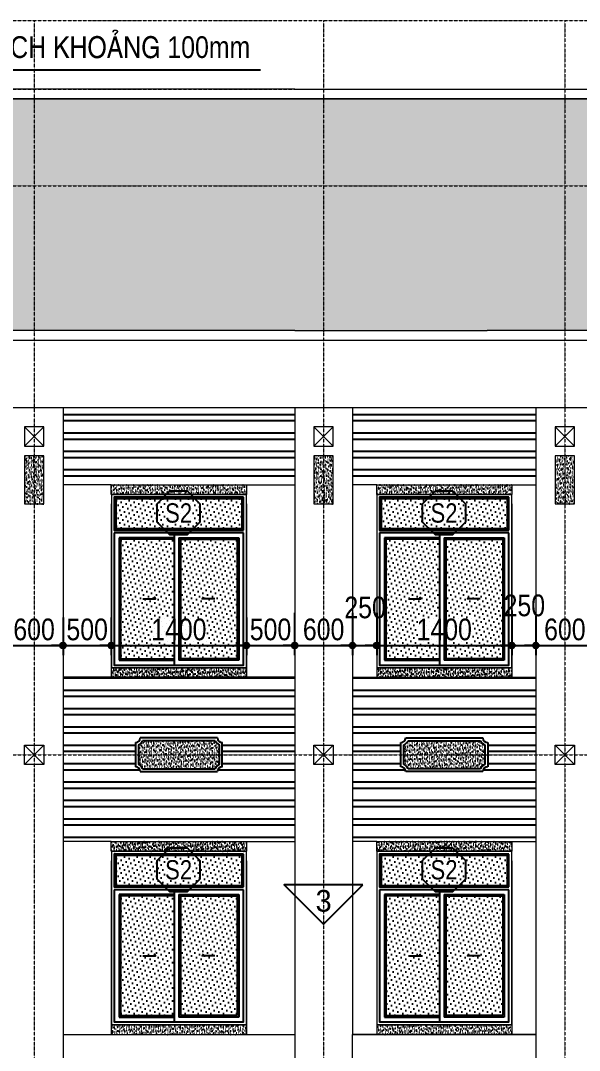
# Model space of a CAD drawing. Extents: x -79995 to 347433, y -157641 to 104789.
# Drawn here: x -4242 to 1548, y -58271 to -47592 of the extents above; entities that cross this region are included whole.
import ezdxf
from ezdxf.enums import TextEntityAlignment as Align

# ---------------------------------------------------------------- set-up
doc = ezdxf.new("R2010")
doc.units = 0
doc.linetypes.add('ACAD_ISO10W100', pattern=[18, 12, -3, 0, -3])
doc.layers.get('DEFPOINTS').update_dxf_attribs({"linetype": 'CONTINUOUS'})
for name, color, linetype in [('DIM', 1, 'CONTINUOUS'), ('DOOR', 20, 'CONTINUOUS'), ('HACTH', 8, 'CONTINUOUS'), ('HATCH', 8, 'CONTINUOUS'), ('HATCHNGOI', 22, 'CONTINUOUS'), ('KINH 1', 142, 'CONTINUOUS'), ('netthay', 2, 'CONTINUOUS'), ('TAGS', 60, 'CONTINUOUS'), ('TEXT', 7, 'CONTINUOUS')]:
    doc.layers.add(name, color=color, linetype=linetype)
doc.layers.add('NET-THAY', color=2, linetype='CONTINUOUS', lineweight=13)
doc.layers.add('TRUC', color=24, linetype='CONTINUOUS', lineweight=0)
doc.styles.add('1', font='', dxfattribs={"height": 250})
doc.styles.add('AVO', font='')
doc.styles.add('HEL-CONDENSE', font='')
doc.styles.add('VNI-HELVE-CONDENSEN', font='')
doc.styles.get('1').set_extended_font_data('VNI-Helve-Condense')
doc.styles.get('AVO').set_extended_font_data('VNI-Avo')
doc.styles.get('HEL-CONDENSE').set_extended_font_data('VNI-Helve-Condense')
doc.styles.get('VNI-HELVE-CONDENSEN').set_extended_font_data('VNI-Helve-Condense')
doc.dimstyles.new('D100', dxfattribs={"dimtxt": 225, "dimasz": 1.2, "dimexe": 100, "dimexo": 0, "dimgap": 50, "dimtad": 1, "dimdec": 0, "dimzin": 13, "dimdsep": 46, "dimtxsty": 'HEL-CONDENSE', "dimblk": 'D50', "dimcen": 0, "dimclrd": 1, "dimclre": 1, "dimclrt": 7, "dimadec": 0, "dimazin": 0, "dimtfac": 1, "dimtdec": 0, "dimtmove": 0, "dimatfit": 3, "dimldrblk": 'D50', "dimfxl": 1, "dimtolj": 1, "dimtzin": 13, "dimarcsym": 0})
pattern_1 = [(180, (-174108.84, -520561.22), (-1e-14, -190.5), []), (180, (-174172.34, -520497.72), (-1e-14, -190.5), [])]
pattern_2 = [(37.5, (-1310704.427, -309123.29), (-1.2000235, 36.7059928), [0, -28.956, 0, -32.385, 0, -30.95625]), (7.5, (-1310704.427, -309123.29), (33.7142462, 53.7618825), [0, -15.621, 0, -26.0985, 0, -10.00125]), (327.5, (-1310727.86, -309123.29), (59.3244278, 0.10778885), [0, -9.525, 0, -34.29, 0, -44.7675]), (317.5, (-1310727.86, -309123.29), (57.266734, 16.7196992), [0, -4.7625, 0, -22.479, 0, -25.7175])]

# ---------------------------------------------------------------- blocks, each defined once
blk = doc.blocks.new('KH-CUADI')
at = {"layer": 'TAGS'}
blk.add_lwpolyline([(-124, 300), (-300, 124), (-300, -124), (-124, -300), (124, -300), (300, -124), (300, 124), (124, 300)], close=True, dxfattribs=at)
at = {"layer": 'TAGS', "style": 'VNI-HELVE-CONDENSEN'}
blk.add_attdef('D', text='', height=300, dxfattribs=at).set_placement((0, 0), align=Align.MIDDLE)
blk = doc.blocks.new('A$C5F62150E')
at = {"layer": 'KINH 1'}
h = blk.add_hatch(dxfattribs=at)
h.set_pattern_fill('DOTS', color=256, scale=750, angle=45, style=0)
h.set_pattern_definition([(45, (0, 0), (-16.5728, 49.71845), [0, -46.875])])
h.paths.add_polyline_path([(2529, 1072), (1219, 1072), (1219, 762), (2529, 762)])
h.paths.add_polyline_path([(1824, 652), (1269, 652), (1269, -588), (1824, -588)])
h.paths.add_polyline_path([(2479, 652), (1889, 652), (1889, -588), (2479, -588)])
at = {"layer": 'DOOR'}
for p, q in [((2544, 747), (2544, 1087)), ((2544, 717), (1204, 717)), ((1824, 667), (1254, 667)), ((1254, 667), (1254, -603)), ((1824, 717), (1824, -653)), ((1874, 667), (1874, -603)), ((1874, 667), (2494, 667)), ((2494, 667), (2494, -603)), ((1254, -603), (1824, -603)), ((2494, -603), (1874, -603))]:
    blk.add_line(p, q, dxfattribs=at)
at = {"layer": 'DOOR', "color": 8}
for p, q in [((1824, 652), (1269, 652)), ((1269, 652), (1269, -588)), ((1889, 652), (1889, -588)), ((1889, 652), (2479, 652)), ((2479, 652), (2479, -588)), ((1269, -588), (1824, -588)), ((2479, -588), (1889, -588))]:
    blk.add_line(p, q, dxfattribs=at)
at = {"layer": 'DOOR'}
for points in [[(2544, 1087), (1204, 1087), (1204, 747), (2544, 747)], [(1204, 717), (1204, -653), (2544, -653), (2544, 717)], [(1502, 32), (1632, 32), (1619, 53)], [(2246, 32), (2116, 32), (2129, 53)]]:
    blk.add_lwpolyline(points, dxfattribs=at)
at = {"layer": 'DOOR', "color": 8}
blk.add_lwpolyline([(2529, 762), (2529, 1072), (1219, 1072), (1219, 762), (2529, 762)], close=True, dxfattribs=at)
at = {"layer": 'NET-THAY'}
for p, q in [((1174, 1117), (2574, 1117)), ((2574, -683), (2574, 1117)), ((1174, -683), (2574, -683))]:
    blk.add_line(p, q, dxfattribs=at)
blk.add_lwpolyline([(1174, 1117), (1174, -683)], dxfattribs=at)
at = {"layer": 'TAGS', "linetype": 'Continuous'}
ref = blk.add_blockref('KH-CUADI', (1871, 924), dxfattribs=dict(at, xscale=0.75, yscale=0.75, zscale=0.75, rotation=180))
ref.add_attrib('D', 'S2', dxfattribs={"color": 7, "height": 200, "style": 'VNI-HELVE-CONDENSEN'}).set_placement((1871, 924), align=Align.MIDDLE)
blk = doc.blocks.new('D50')
at = {"layer": 'DIM'}
blk.add_hatch(color=256, dxfattribs=at).paths.add_polyline_path([(25, 0, 1), (-25, 0, 1)])
blk.add_line((25, 0), (100, 0), dxfattribs=at)
blk.add_circle((0, 0), 25, dxfattribs=at)
blk = doc.blocks.new('*D815')
at = {"layer": 'DEFPOINTS', "color": 0, "linetype": 'Continuous', "transparency": 16777216}
for p in [(-4402, -53782), (-3802, -53782), (-3802, -54072)]:
    blk.add_point(p, dxfattribs=at)
at = {"layer": 'DIM', "color": 1, "linetype": 'Continuous', "lineweight": -2, "transparency": 16777216}
for p, q in [((-4402, -53782), (-4402, -54172)), ((-3802, -53782), (-3802, -54172)), ((-4400, -54072), (-3803, -54072))]:
    blk.add_line(p, q, dxfattribs=at)
at = {"layer": 'DIM', "color": 1, "linetype": 'Continuous', "lineweight": -2, "transparency": 16777216, "xscale": 1.199999999999999, "yscale": 1.199999999999999, "zscale": 1.199999999999999, "rotation": 180}
blk.add_blockref('D50', (-4402, -54072), dxfattribs=at)
at = {"layer": 'DIM', "color": 1, "linetype": 'Continuous', "lineweight": -2, "transparency": 16777216, "xscale": 1.199999999999999, "yscale": 1.199999999999999, "zscale": 1.199999999999999}
blk.add_blockref('D50', (-3802, -54072), dxfattribs=at)
at = {"layer": 'DIM', "color": 7, "linetype": 'Continuous', "transparency": 16777216, "insert": (-4102, -53907), "char_height": 225, "attachment_point": 5, "style": 'HEL-CONDENSE'}
blk.add_mtext('\\A1;600', dxfattribs=at)
blk = doc.blocks.new('*D816')
at = {"layer": 'DEFPOINTS', "color": 0, "linetype": 'Continuous', "transparency": 16777216}
for p in [(-3802, -53782), (-3302, -53782), (-3302, -54072)]:
    blk.add_point(p, dxfattribs=at)
at = {"layer": 'DIM', "color": 1, "linetype": 'Continuous', "lineweight": -2, "transparency": 16777216}
for p, q in [((-3802, -53782), (-3802, -54172)), ((-3302, -53782), (-3302, -54172)), ((-3800, -54072), (-3303, -54072))]:
    blk.add_line(p, q, dxfattribs=at)
at = {"layer": 'DIM', "color": 1, "linetype": 'Continuous', "lineweight": -2, "transparency": 16777216, "xscale": 1.199999999999999, "yscale": 1.199999999999999, "zscale": 1.199999999999999, "rotation": 180}
blk.add_blockref('D50', (-3802, -54072), dxfattribs=at)
at = {"layer": 'DIM', "color": 1, "linetype": 'Continuous', "lineweight": -2, "transparency": 16777216, "xscale": 1.199999999999999, "yscale": 1.199999999999999, "zscale": 1.199999999999999}
blk.add_blockref('D50', (-3302, -54072), dxfattribs=at)
at = {"layer": 'DIM', "color": 7, "linetype": 'Continuous', "transparency": 16777216, "insert": (-3552, -53907), "char_height": 225, "attachment_point": 5, "style": 'HEL-CONDENSE'}
blk.add_mtext('\\A1;500', dxfattribs=at)
blk = doc.blocks.new('*D817')
at = {"layer": 'DEFPOINTS', "color": 0, "linetype": 'Continuous', "transparency": 16777216}
for p in [(-3302, -53782), (-1902, -53782), (-1902, -54072)]:
    blk.add_point(p, dxfattribs=at)
at = {"layer": 'DIM', "color": 1, "linetype": 'Continuous', "lineweight": -2, "transparency": 16777216}
for p, q in [((-3302, -53782), (-3302, -54172)), ((-1902, -53782), (-1902, -54172)), ((-3300, -54072), (-1903, -54072))]:
    blk.add_line(p, q, dxfattribs=at)
at = {"layer": 'DIM', "color": 1, "linetype": 'Continuous', "lineweight": -2, "transparency": 16777216, "xscale": 1.199999999999999, "yscale": 1.199999999999999, "zscale": 1.199999999999999, "rotation": 180}
blk.add_blockref('D50', (-3302, -54072), dxfattribs=at)
at = {"layer": 'DIM', "color": 1, "linetype": 'Continuous', "lineweight": -2, "transparency": 16777216, "xscale": 1.199999999999999, "yscale": 1.199999999999999, "zscale": 1.199999999999999}
blk.add_blockref('D50', (-1902, -54072), dxfattribs=at)
at = {"layer": 'DIM', "color": 7, "linetype": 'Continuous', "transparency": 16777216, "insert": (-2602, -53907), "char_height": 225, "attachment_point": 5, "style": 'HEL-CONDENSE'}
blk.add_mtext('\\A1;1400', dxfattribs=at)
blk = doc.blocks.new('*D818')
at = {"layer": 'DEFPOINTS', "color": 0, "linetype": 'Continuous', "transparency": 16777216}
for p in [(-1902, -53782), (-1402, -53733), (-1402, -54072)]:
    blk.add_point(p, dxfattribs=at)
at = {"layer": 'DIM', "color": 1, "linetype": 'Continuous', "lineweight": -2, "transparency": 16777216}
for p, q in [((-1902, -53782), (-1902, -54172)), ((-1402, -53733), (-1402, -54172)), ((-1900, -54072), (-1403, -54072))]:
    blk.add_line(p, q, dxfattribs=at)
at = {"layer": 'DIM', "color": 1, "linetype": 'Continuous', "lineweight": -2, "transparency": 16777216, "xscale": 1.199999999999999, "yscale": 1.199999999999999, "zscale": 1.199999999999999, "rotation": 180}
blk.add_blockref('D50', (-1902, -54072), dxfattribs=at)
at = {"layer": 'DIM', "color": 1, "linetype": 'Continuous', "lineweight": -2, "transparency": 16777216, "xscale": 1.199999999999999, "yscale": 1.199999999999999, "zscale": 1.199999999999999}
blk.add_blockref('D50', (-1402, -54072), dxfattribs=at)
at = {"layer": 'DIM', "color": 7, "linetype": 'Continuous', "transparency": 16777216, "insert": (-1652, -53907), "char_height": 225, "attachment_point": 5, "style": 'HEL-CONDENSE'}
blk.add_mtext('\\A1;500', dxfattribs=at)
blk = doc.blocks.new('*D819')
at = {"layer": 'DEFPOINTS', "color": 0, "linetype": 'Continuous', "transparency": 16777216}
for p in [(-1402, -53733), (-802, -53733), (-802, -54072)]:
    blk.add_point(p, dxfattribs=at)
at = {"layer": 'DIM', "color": 1, "linetype": 'Continuous', "lineweight": -2, "transparency": 16777216}
for p, q in [((-1402, -53733), (-1402, -54172)), ((-802, -53733), (-802, -54172)), ((-1400, -54072), (-803, -54072))]:
    blk.add_line(p, q, dxfattribs=at)
at = {"layer": 'DIM', "color": 1, "linetype": 'Continuous', "lineweight": -2, "transparency": 16777216, "xscale": 1.199999999999999, "yscale": 1.199999999999999, "zscale": 1.199999999999999, "rotation": 180}
blk.add_blockref('D50', (-1402, -54072), dxfattribs=at)
at = {"layer": 'DIM', "color": 1, "linetype": 'Continuous', "lineweight": -2, "transparency": 16777216, "xscale": 1.199999999999999, "yscale": 1.199999999999999, "zscale": 1.199999999999999}
blk.add_blockref('D50', (-802, -54072), dxfattribs=at)
at = {"layer": 'DIM', "color": 7, "linetype": 'Continuous', "transparency": 16777216, "insert": (-1102, -53907), "char_height": 225, "attachment_point": 5, "style": 'HEL-CONDENSE'}
blk.add_mtext('\\A1;600', dxfattribs=at)
blk = doc.blocks.new('*D820')
at = {"layer": 'DEFPOINTS', "color": 0, "linetype": 'Continuous', "transparency": 16777216}
for p in [(-802, -53733), (-552, -53733), (-552, -54072)]:
    blk.add_point(p, dxfattribs=at)
at = {"layer": 'DIM', "color": 1, "linetype": 'Continuous', "lineweight": -2, "transparency": 16777216}
for p, q in [((-802, -53733), (-802, -54172)), ((-552, -53733), (-552, -54172)), ((-800, -54072), (-553, -54072))]:
    blk.add_line(p, q, dxfattribs=at)
at = {"layer": 'DIM', "color": 1, "linetype": 'Continuous', "lineweight": -2, "transparency": 16777216, "xscale": 1.199999999999999, "yscale": 1.199999999999999, "zscale": 1.199999999999999, "rotation": 180}
blk.add_blockref('D50', (-802, -54072), dxfattribs=at)
at = {"layer": 'DIM', "color": 1, "linetype": 'Continuous', "lineweight": -2, "transparency": 16777216, "xscale": 1.199999999999999, "yscale": 1.199999999999999, "zscale": 1.199999999999999}
blk.add_blockref('D50', (-552, -54072), dxfattribs=at)
at = {"layer": 'DIM', "color": 7, "linetype": 'Continuous', "transparency": 16777216, "insert": (-672, -53679), "char_height": 225, "attachment_point": 5, "style": 'HEL-CONDENSE'}
blk.add_mtext('\\A1;250', dxfattribs=at)
blk = doc.blocks.new('*D821')
at = {"layer": 'DEFPOINTS', "color": 0, "linetype": 'Continuous', "transparency": 16777216}
for p in [(848, -53708), (-552, -53733), (848, -54072)]:
    blk.add_point(p, dxfattribs=at)
at = {"layer": 'DIM', "color": 1, "linetype": 'Continuous', "lineweight": -2, "transparency": 16777216}
for p, q in [((848, -53708), (848, -54172)), ((-552, -53733), (-552, -54172)), ((-550, -54072), (847, -54072))]:
    blk.add_line(p, q, dxfattribs=at)
at = {"layer": 'DIM', "color": 1, "linetype": 'Continuous', "lineweight": -2, "transparency": 16777216, "xscale": 1.199999999999999, "yscale": 1.199999999999999, "zscale": 1.199999999999999, "rotation": 180}
blk.add_blockref('D50', (-552, -54072), dxfattribs=at)
at = {"layer": 'DIM', "color": 1, "linetype": 'Continuous', "lineweight": -2, "transparency": 16777216, "xscale": 1.199999999999999, "yscale": 1.199999999999999, "zscale": 1.199999999999999}
blk.add_blockref('D50', (848, -54072), dxfattribs=at)
at = {"layer": 'DIM', "color": 7, "linetype": 'Continuous', "transparency": 16777216, "insert": (148, -53907), "char_height": 225, "attachment_point": 5, "style": 'HEL-CONDENSE'}
blk.add_mtext('\\A1;1400', dxfattribs=at)
blk = doc.blocks.new('*D822')
at = {"layer": 'DEFPOINTS', "color": 0, "linetype": 'Continuous', "transparency": 16777216}
for p in [(848, -53708), (1098, -53768), (1098, -54072)]:
    blk.add_point(p, dxfattribs=at)
at = {"layer": 'DIM', "color": 1, "linetype": 'Continuous', "lineweight": -2, "transparency": 16777216}
for p, q in [((848, -53708), (848, -54172)), ((1098, -53768), (1098, -54172)), ((850, -54072), (1097, -54072))]:
    blk.add_line(p, q, dxfattribs=at)
at = {"layer": 'DIM', "color": 1, "linetype": 'Continuous', "lineweight": -2, "transparency": 16777216, "xscale": 1.199999999999999, "yscale": 1.199999999999999, "zscale": 1.199999999999999, "rotation": 180}
blk.add_blockref('D50', (848, -54072), dxfattribs=at)
at = {"layer": 'DIM', "color": 1, "linetype": 'Continuous', "lineweight": -2, "transparency": 16777216, "xscale": 1.199999999999999, "yscale": 1.199999999999999, "zscale": 1.199999999999999}
blk.add_blockref('D50', (1098, -54072), dxfattribs=at)
at = {"layer": 'DIM', "color": 7, "linetype": 'Continuous', "transparency": 16777216, "insert": (978, -53658), "char_height": 225, "attachment_point": 5, "style": 'HEL-CONDENSE'}
blk.add_mtext('\\A1;250', dxfattribs=at)
blk = doc.blocks.new('*D823')
at = {"layer": 'DEFPOINTS', "color": 0, "linetype": 'Continuous', "transparency": 16777216}
for p in [(1098, -53768), (1698, -53793), (1698, -54072)]:
    blk.add_point(p, dxfattribs=at)
at = {"layer": 'DIM', "color": 1, "linetype": 'Continuous', "lineweight": -2, "transparency": 16777216}
for p, q in [((1098, -53768), (1098, -54172)), ((1698, -53793), (1698, -54172)), ((1100, -54072), (1697, -54072))]:
    blk.add_line(p, q, dxfattribs=at)
at = {"layer": 'DIM', "color": 1, "linetype": 'Continuous', "lineweight": -2, "transparency": 16777216, "xscale": 1.199999999999999, "yscale": 1.199999999999999, "zscale": 1.199999999999999, "rotation": 180}
blk.add_blockref('D50', (1098, -54072), dxfattribs=at)
at = {"layer": 'DIM', "color": 1, "linetype": 'Continuous', "lineweight": -2, "transparency": 16777216, "xscale": 1.199999999999999, "yscale": 1.199999999999999, "zscale": 1.199999999999999}
blk.add_blockref('D50', (1698, -54072), dxfattribs=at)
at = {"layer": 'DIM', "color": 7, "linetype": 'Continuous', "transparency": 16777216, "insert": (1398, -53907), "char_height": 225, "attachment_point": 5, "style": 'HEL-CONDENSE'}
blk.add_mtext('\\A1;600', dxfattribs=at)
blk = doc.blocks.new('TUONG-NAM')
at = {"layer": 'TAGS'}
blk.add_lwpolyline([(-453, -453), (453, -453), (0, 0)], close=True, dxfattribs=at)
at = {"layer": 'TAGS', "linetype": 'Continuous', "style": 'AVO'}
blk.add_attdef('KH-TUONG', text='', height=250, dxfattribs=at).set_placement((0, -269), align=Align.MIDDLE_CENTER)
blk = doc.blocks.new('*D877')
at = {"layer": 'DEFPOINTS', "color": 0, "linetype": 'Continuous', "transparency": 16777216}
for p in [(-7953, -48405), (-11361, -50574), (-14052, -50805), (-12873, -50805), (-1402, -50805)]:
    blk.add_point(p, dxfattribs=at)
at = {"layer": 'DIM', "color": 1, "linetype": 'Continuous', "lineweight": -2, "transparency": 16777216}
blk.add_arc((-12873, -50805), 1530, 0.0449, 25.9551, dxfattribs=at)
at = {"layer": 'DIM', "color": 1, "linetype": 'Continuous', "lineweight": -2, "transparency": 16777216, "xscale": 1.199999999999999, "yscale": 1.199999999999999, "zscale": 1.199999999999999}
for p, rotation in [((-11498, -50134), 115.9775297945431), ((-11344, -50805), 270.0224702054559)]:
    blk.add_blockref('D50', p, dxfattribs=dict(at, rotation=rotation))
at = {"layer": 'DIM', "color": 7, "linetype": 'Continuous', "transparency": 16777216, "insert": (-11222, -50424), "char_height": 225, "attachment_point": 5, "rotation": 283, "style": 'HEL-CONDENSE'}
blk.add_mtext('\\A1;26°', dxfattribs=at)

msp = doc.modelspace()

# ---------------------------------------------------------------- hatches: boundary and pattern name
at = {"layer": 'HACTH'}
h = msp.add_hatch(dxfattribs=at)
h.set_pattern_fill('ANSI32', color=256, scale=20, angle=135, style=0)
h.set_pattern_definition(pattern_1)
h.paths.add_polyline_path([(-801.548, -52404.781), (1098.452, -52404.781), (1098.452, -51604.781), (-801.548, -51604.781)])
h.paths.add_polyline_path([(-3801.548, -52404.781), (-1401.548, -52404.781), (-1401.548, -51604.781), (-3801.548, -51604.781)])
h = msp.add_hatch(dxfattribs=at)
h.set_pattern_fill('ANSI32', color=256, scale=20, angle=135, style=0)
h.set_pattern_definition(pattern_1)
h.paths.add_polyline_path([(-10351.548, -54404.781), (-12701.548, -54404.781), (-12701.548, -55204.781), (-11951.548, -55204.781), (-11951.548, -55079.781, 0.414213562), (-11901.548, -55029.781), (-11101.548, -55029.781, 0.414213562), (-11051.548, -55079.781), (-11051.548, -55204.781), (-10351.548, -55204.781)])
h.paths.add_polyline_path([(-7401.548, -54416.662), (-9751.548, -54416.662), (-9751.548, -55204.781), (-9051.548, -55204.781), (-9051.548, -55079.781, 0.414213562), (-9001.548, -55029.781), (-8201.548, -55029.781, 0.414213562), (-8151.548, -55079.781), (-8151.548, -55204.781), (-7401.548, -55204.781)])
h.paths.add_polyline_path([(-4401.548, -54416.662), (-6801.548, -54416.662), (-6801.548, -55204.781), (-6051.548, -55204.781), (-6051.548, -55079.781, 0.414213562), (-6001.548, -55029.781), (-5201.548, -55029.781, 0.414213562), (-5151.548, -55079.781), (-5151.548, -55204.781), (-4401.548, -55204.781)])
h.paths.add_polyline_path([(-1401.548, -54404.781), (-3801.548, -54404.781), (-3801.548, -55204.781), (-3051.548, -55204.781), (-3051.548, -55079.781, 0.414213562), (-3001.548, -55029.781), (-2201.548, -55029.781, 0.414213562), (-2151.548, -55079.781), (-2151.548, -55204.781), (-1401.548, -55204.781), (-1401.548, -54804.781)])
h.paths.add_polyline_path([(1098.452, -54404.781), (-801.548, -54404.781), (-801.548, -54804.781), (-801.548, -55204.781), (-301.548, -55204.781), (-301.548, -55079.781, 0.414213562), (-251.548, -55029.781), (548.452, -55029.781, 0.414213562), (598.452, -55079.781), (598.452, -55204.781), (1098.452, -55204.781), (1098.452, -54804.781)])
h.paths.add_polyline_path([(7598.452, -54404.781), (5698.452, -54404.781), (5698.452, -55204.781), (6198.452, -55204.781), (6198.452, -55079.781, 0.414213562), (6248.452, -55029.781), (7048.452, -55029.781, 0.414213562), (7098.452, -55079.781), (7098.452, -55204.781), (7598.452, -55204.781)])
h.paths.add_polyline_path([(10598.452, -54404.781), (8198.452, -54404.781), (8198.452, -55204.781), (8948.452, -55204.781), (8948.452, -55079.781, 0.414213562), (8998.452, -55029.781), (9798.452, -55029.781, 0.414213562), (9848.452, -55079.781), (9848.452, -55204.781), (10598.452, -55204.781)])
h.paths.add_polyline_path([(13598.452, -54416.662), (11198.452, -54416.662), (11198.452, -55204.781), (11948.452, -55204.781), (11948.452, -55079.781, 0.414213562), (11998.452, -55029.781), (12798.452, -55029.781, 0.414213562), (12848.452, -55079.781), (12848.452, -55204.781), (13598.452, -55204.781)])
edge = h.paths.add_edge_path()
edge.add_line((11198.452, -56104.781), (13598.452, -56104.781))
edge.add_line((13598.452, -56104.781), (13598.452, -55204.781))
edge.add_line((13598.452, -55204.781), (12848.452, -55204.781))
edge.add_line((12848.452, -55204.781), (12848.452, -55329.781))
edge.add_arc((12848.452, -55379.781), 50, 90, 180)
edge.add_line((12798.452, -55379.781), (11998.452, -55379.781))
edge.add_arc((11948.452, -55379.781), 50, 0, 90)
edge.add_line((11948.452, -55329.781), (11948.452, -55204.781))
edge.add_line((11948.452, -55204.781), (11198.452, -55204.781))
edge.add_line((11198.452, -55204.781), (11198.452, -56104.781))
edge = h.paths.add_edge_path()
edge.add_line((8198.452, -56104.781), (10598.452, -56104.781))
edge.add_line((10598.452, -56104.781), (10598.452, -55204.781))
edge.add_line((10598.452, -55204.781), (9848.452, -55204.781))
edge.add_line((9848.452, -55204.781), (9848.452, -55329.781))
edge.add_arc((9848.452, -55379.781), 50, 90, 180)
edge.add_line((9798.452, -55379.781), (8998.452, -55379.781))
edge.add_arc((8948.452, -55379.781), 50, 0, 90)
edge.add_line((8948.452, -55329.781), (8948.452, -55204.781))
edge.add_line((8948.452, -55204.781), (8198.452, -55204.781))
edge.add_line((8198.452, -55204.781), (8198.452, -56104.781))
edge = h.paths.add_edge_path()
edge.add_line((5698.452, -56104.781), (7598.452, -56104.781))
edge.add_line((7598.452, -56104.781), (7598.452, -55204.781))
edge.add_line((7598.452, -55204.781), (7098.452, -55204.781))
edge.add_line((7098.452, -55204.781), (7098.452, -55329.781))
edge.add_arc((7098.452, -55379.781), 50, 90, 180)
edge.add_line((7048.452, -55379.781), (6248.452, -55379.781))
edge.add_arc((6198.452, -55379.781), 50, 0, 90)
edge.add_line((6198.452, -55329.781), (6198.452, -55204.781))
edge.add_line((6198.452, -55204.781), (5698.452, -55204.781))
edge.add_line((5698.452, -55204.781), (5698.452, -56104.781))
edge = h.paths.add_edge_path()
edge.add_line((-801.548, -56104.781), (1098.452, -56104.781))
edge.add_line((1098.452, -56104.781), (1098.452, -55204.781))
edge.add_line((1098.452, -55204.781), (598.452, -55204.781))
edge.add_line((598.452, -55204.781), (598.452, -55329.781))
edge.add_arc((598.452, -55379.781), 50, 90, 180)
edge.add_line((548.452, -55379.781), (-251.548, -55379.781))
edge.add_arc((-301.548, -55379.781), 50, 0, 90)
edge.add_line((-301.548, -55329.781), (-301.548, -55204.781))
edge.add_line((-301.548, -55204.781), (-801.548, -55204.781))
edge.add_line((-801.548, -55204.781), (-801.548, -56104.781))
edge = h.paths.add_edge_path()
edge.add_line((-3801.548, -56104.781), (-1401.548, -56104.781))
edge.add_line((-1401.548, -56104.781), (-1401.548, -55204.781))
edge.add_line((-1401.548, -55204.781), (-2151.548, -55204.781))
edge.add_line((-2151.548, -55204.781), (-2151.548, -55329.781))
edge.add_arc((-2151.548, -55379.781), 50, 90, 180)
edge.add_line((-2201.548, -55379.781), (-3001.548, -55379.781))
edge.add_arc((-3051.548, -55379.781), 50, 0, 90)
edge.add_line((-3051.548, -55329.781), (-3051.548, -55204.781))
edge.add_line((-3051.548, -55204.781), (-3801.548, -55204.781))
edge.add_line((-3801.548, -55204.781), (-3801.548, -56104.781))
edge = h.paths.add_edge_path()
edge.add_line((-6801.548, -56104.781), (-4401.548, -56104.781))
edge.add_line((-4401.548, -56104.781), (-4401.548, -55204.781))
edge.add_line((-4401.548, -55204.781), (-5151.548, -55204.781))
edge.add_line((-5151.548, -55204.781), (-5151.548, -55329.781))
edge.add_arc((-5151.548, -55379.781), 50, 90, 180)
edge.add_line((-5201.548, -55379.781), (-6001.548, -55379.781))
edge.add_arc((-6051.548, -55379.781), 50, 0, 90)
edge.add_line((-6051.548, -55329.781), (-6051.548, -55204.781))
edge.add_line((-6051.548, -55204.781), (-6801.548, -55204.781))
edge.add_line((-6801.548, -55204.781), (-6801.548, -56104.781))
edge = h.paths.add_edge_path()
edge.add_line((-9751.548, -56104.781), (-7401.548, -56104.781))
edge.add_line((-7401.548, -56104.781), (-7401.548, -55204.781))
edge.add_line((-7401.548, -55204.781), (-8151.548, -55204.781))
edge.add_line((-8151.548, -55204.781), (-8151.548, -55329.781))
edge.add_arc((-8151.548, -55379.781), 50, 90, 180)
edge.add_line((-8201.548, -55379.781), (-9001.548, -55379.781))
edge.add_arc((-9051.548, -55379.781), 50, 0, 90)
edge.add_line((-9051.548, -55329.781), (-9051.548, -55204.781))
edge.add_line((-9051.548, -55204.781), (-9751.548, -55204.781))
edge.add_line((-9751.548, -55204.781), (-9751.548, -56104.781))
edge = h.paths.add_edge_path()
edge.add_line((-12701.548, -56104.781), (-10351.548, -56104.781))
edge.add_line((-10351.548, -56104.781), (-10351.548, -55204.781))
edge.add_line((-10351.548, -55204.781), (-11051.548, -55204.781))
edge.add_line((-11051.548, -55204.781), (-11051.548, -55329.781))
edge.add_arc((-11051.548, -55379.781), 50, 90, 180)
edge.add_line((-11101.548, -55379.781), (-11901.548, -55379.781))
edge.add_arc((-11951.548, -55379.781), 50, 0, 90)
edge.add_line((-11951.548, -55329.781), (-11951.548, -55204.781))
edge.add_line((-11951.548, -55204.781), (-12701.548, -55204.781))
edge.add_line((-12701.548, -55204.781), (-12701.548, -56104.781))
at = {"layer": 'HATCH'}
h = msp.add_hatch(dxfattribs=at)
h.set_pattern_fill('AR-SAND', color=256, scale=0.75, style=0)
h.set_pattern_definition(pattern_2)
h.paths.add_polyline_path([(-4201.548, -52604.781), (-4001.548, -52604.781), (-4001.548, -52104.781), (-4201.548, -52104.781)])
h = msp.add_hatch(dxfattribs=at)
h.set_pattern_fill('AR-SAND', color=256, scale=0.75, style=0)
h.set_pattern_definition(pattern_2)
h.paths.add_polyline_path([(-1201.548, -52604.781), (-1001.548, -52604.781), (-1001.548, -52104.781), (-1201.548, -52104.781)])
h = msp.add_hatch(dxfattribs=at)
h.set_pattern_fill('AR-SAND', color=256, scale=0.75, style=0)
h.set_pattern_definition(pattern_2)
h.paths.add_polyline_path([(1298.452, -52604.781), (1498.452, -52604.781), (1498.452, -52104.781), (1298.452, -52104.781)])
h = msp.add_hatch(dxfattribs=at)
h.set_pattern_fill('AR-SAND', color=256, scale=0.75, style=0)
h.set_pattern_definition(pattern_2)
h.paths.add_polyline_path([(-3301.548, -52404.781), (-1901.548, -52404.781), (-1901.548, -52504.781), (-3301.548, -52504.781)])
h = msp.add_hatch(dxfattribs=at)
h.set_pattern_fill('AR-SAND', color=256, scale=0.75, style=0)
h.set_pattern_definition(pattern_2)
h.paths.add_polyline_path([(-551.548, -52404.781), (848.452, -52404.781), (848.452, -52504.781), (-551.548, -52504.781)])
h = msp.add_hatch(dxfattribs=at)
h.set_pattern_fill('AR-SAND', color=256, scale=0.75, style=0)
h.set_pattern_definition(pattern_2)
h.paths.add_polyline_path([(-1901.548, -54304.781), (-3301.548, -54304.781), (-3301.548, -54404.781), (-1901.548, -54404.781)])
h = msp.add_hatch(dxfattribs=at)
h.set_pattern_fill('AR-SAND', color=256, scale=0.75, style=0)
h.set_pattern_definition(pattern_2)
h.paths.add_polyline_path([(848.452, -54304.781), (-551.548, -54304.781), (-551.548, -54404.781), (848.452, -54404.781)])
h = msp.add_hatch(dxfattribs=at)
h.set_pattern_fill('AR-SAND', color=256, scale=0.75, style=0)
h.set_pattern_definition(pattern_2)
h.paths.add_polyline_path([(-2977.386, -55059.781, -0.203231357), (-3021.548, -55103.943), (-3021.548, -55305.619, -0.203231357), (-2977.386, -55349.781), (-2225.71, -55349.781, -0.203231357), (-2181.548, -55305.619), (-2181.548, -55103.943, -0.203231357), (-2225.71, -55059.781)])
h = msp.add_hatch(dxfattribs=at)
h.set_pattern_fill('AR-SAND', color=256, scale=0.75, style=0)
h.set_pattern_definition(pattern_2)
h.paths.add_polyline_path([(-227.386, -55059.781, -0.203231357), (-271.548, -55103.943), (-271.548, -55305.619, -0.203231357), (-227.386, -55349.781), (524.29, -55349.781, -0.203231357), (568.452, -55305.619), (568.452, -55103.943, -0.203231357), (524.29, -55059.781)])
h = msp.add_hatch(dxfattribs=at)
h.set_pattern_fill('AR-SAND', color=256, scale=0.75, style=0)
h.set_pattern_definition(pattern_2)
h.paths.add_polyline_path([(-3301.548, -56104.781), (-1901.548, -56104.781), (-1901.548, -56204.781), (-3301.548, -56204.781)])
h = msp.add_hatch(dxfattribs=at)
h.set_pattern_fill('AR-SAND', color=256, scale=0.75, style=0)
h.set_pattern_definition(pattern_2)
h.paths.add_polyline_path([(-551.548, -56104.781), (848.452, -56104.781), (848.452, -56204.781), (-551.548, -56204.781)])
h = msp.add_hatch(dxfattribs=at)
h.set_pattern_fill('AR-SAND', color=256, scale=0.75, style=0)
h.set_pattern_definition(pattern_2)
h.paths.add_polyline_path([(-1901.548, -58004.781), (-3301.548, -58004.781), (-3301.548, -58104.781), (-1901.548, -58104.781)])
h = msp.add_hatch(dxfattribs=at)
h.set_pattern_fill('AR-SAND', color=256, scale=0.75, style=0)
h.set_pattern_definition(pattern_2)
h.paths.add_polyline_path([(848.452, -58004.781), (-551.548, -58004.781), (-551.548, -58104.781), (848.452, -58104.781)])
at = {"layer": 'HATCHNGOI'}
h = msp.add_hatch(dxfattribs=at)
h.set_pattern_fill('AR-RSHKE', color=14, scale=15, angle=180, style=0)
h.set_pattern_definition([(180, (-1056383.75, 259236.73), (-382.5, -180), [90, -75, 105, -45, 135, -60]), (180, (-1056473.75, 259229.23), (-382.5, -180), [75, -285, 60, -90]), (180, (-1056653.75, 259247.98), (-382.5, -180), [45, -465]), (270, (-1056383.75, 259236.73), (127.5, -180), [172.5, -547.5]), (270, (-1056473.75, 259236.73), (127.5, -180), [168.75, -551.25]), (270, (-1056548.75, 259236.73), (127.5, -180), [157.5, -562.5]), (270, (-1056653.75, 259247.98), (127.5, -180), [172.5, -547.5]), (270, (-1056698.75, 259247.98), (127.5, -180), [172.5, -547.5]), (270, (-1056833.75, 259236.73), (127.5, -180), [165, -555])])
h.paths.add_polyline_path([(19670.335, -50804.781), (14749.606, -48404.781), (-7952.701, -48404.781), (-12873.43, -50804.781)])

# ---------------------------------------------------------------- linework, layer by layer
at = {"layer": 'HACTH'}
for points in [[(-1401.548, -54404.781), (-3801.548, -54404.781)], [(-1501.548, -54404.781), (-3701.548, -54404.781)]]:
    msp.add_lwpolyline(points, dxfattribs=at)
at = {"layer": 'NET-THAY'}
for p, q in [((-1401.548, -50804.781), (-14051.548, -50804.781)), ((-1401.548, -50804.781), (593.169, -50804.781)), ((8198.452, -50804.781), (593.169, -50804.781)), ((-14001.548, -51604.781), (-1401.548, -51604.781)), ((-1401.548, -51604.781), (6203.736, -51604.781)), ((-3301.548, -52404.781), (-3801.548, -52404.781)), ((-1901.548, -52404.781), (-1401.548, -52404.781)), ((-551.548, -52404.781), (-801.548, -52404.781)), ((848.452, -52404.781), (1098.452, -52404.781)), ((-1401.548, -54404.781), (-3801.548, -54404.781)), ((1098.452, -54404.781), (-801.548, -54404.781)), ((-1401.548, -54804.781), (-1401.548, -55204.781)), ((-3301.548, -56104.781), (-3801.548, -56104.781)), ((-1901.548, -56104.781), (-1401.548, -56104.781)), ((-551.548, -56104.781), (-801.548, -56104.781)), ((848.452, -56104.781), (1098.452, -56104.781)), ((-801.548, -59154.781), (-801.548, -58104.781))]:
    msp.add_line(p, q, dxfattribs=at)
for points in [[(-1401.548, -48304.781), (-7975.788, -48304.781)], [(-1401.548, -48304.781), (14772.693, -48304.781), (19898.452, -50804.781)], [(-12878.813, -50804.781), (-8102.228, -48404.781), (14749.606, -48404.781), (19670.335, -50804.781)], [(19670.335, -50804.781), (14749.606, -48404.781), (-7952.701, -48404.781), (-12873.43, -50804.781)], [(-14001.548, -50904.781), (20798.452, -50904.781)], [(-3801.548, -51604.781), (-3801.548, -60904.781)], [(-1401.548, -51604.781), (-1401.548, -60904.781)], [(-801.548, -51604.781), (-801.548, -54804.781)], [(1098.452, -51604.781), (1098.452, -54804.781)], [(-4001.548, -51804.781), (-4201.548, -51804.781), (-4201.548, -52004.781), (-4001.548, -52004.781), (-4001.548, -51804.781)], [(-4201.548, -51804.781), (-4001.548, -52004.781)], [(-4001.548, -51804.781), (-4201.548, -52004.781)], [(-1001.548, -51804.781), (-1201.548, -51804.781), (-1201.548, -52004.781), (-1001.548, -52004.781), (-1001.548, -51804.781)], [(-1201.548, -51804.781), (-1001.548, -52004.781)], [(-1001.548, -51804.781), (-1201.548, -52004.781)], [(1498.452, -51804.781), (1298.452, -51804.781), (1298.452, -52004.781), (1498.452, -52004.781), (1498.452, -51804.781)], [(1298.452, -51804.781), (1498.452, -52004.781)], [(1498.452, -51804.781), (1298.452, -52004.781)], [(-4001.548, -52104.781), (-4201.548, -52104.781), (-4201.548, -52604.781), (-4001.548, -52604.781), (-4001.548, -52104.781)], [(-1001.548, -52104.781), (-1201.548, -52104.781), (-1201.548, -52604.781), (-1001.548, -52604.781), (-1001.548, -52104.781)], [(1498.452, -52104.781), (1298.452, -52104.781), (1298.452, -52604.781), (1498.452, -52604.781), (1498.452, -52104.781)], [(-3301.548, -52604.781), (-3301.548, -54404.781)], [(-1901.548, -52604.781), (-1901.548, -54404.781)], [(-551.548, -52604.781), (-551.548, -54404.781)], [(848.452, -52604.781), (848.452, -54404.781)], [(-1901.548, -54304.781), (-3301.548, -54304.781)], [(848.452, -54304.781), (-551.548, -54304.781)], [(-1901.548, -54404.781), (-3301.548, -54404.781)], [(-801.548, -54804.781), (-801.548, -58104.781)], [(1098.452, -54804.781), (1098.452, -59154.781)], [(-4201.548, -55104.781), (-4001.548, -55104.781), (-4001.548, -55304.781), (-4201.548, -55304.781), (-4201.548, -55104.781)], [(-4001.548, -55104.781), (-4201.548, -55304.781)], [(-4201.548, -55104.781), (-4001.548, -55304.781)], [(-1201.548, -55104.781), (-1001.548, -55104.781), (-1001.548, -55304.781), (-1201.548, -55304.781), (-1201.548, -55104.781)], [(-1001.548, -55104.781), (-1201.548, -55304.781)], [(-1201.548, -55104.781), (-1001.548, -55304.781)], [(1298.452, -55104.781), (1498.452, -55104.781), (1498.452, -55304.781), (1298.452, -55304.781), (1298.452, -55104.781)], [(1498.452, -55104.781), (1298.452, -55304.781)], [(1298.452, -55104.781), (1498.452, -55304.781)], [(-1901.548, -56204.781), (-3301.548, -56204.781)], [(848.452, -56204.781), (-551.548, -56204.781)], [(-3301.548, -56304.781), (-3301.548, -58104.781)], [(-1901.548, -56304.781), (-1901.548, -58104.781)], [(-551.548, -56304.781), (-551.548, -58104.781)], [(848.452, -56304.781), (848.452, -58104.781)], [(-1901.548, -58004.781), (-3301.548, -58004.781)], [(848.452, -58004.781), (-551.548, -58004.781)], [(-3801.548, -58104.781), (-1401.548, -58104.781)], [(-801.548, -58104.781), (1098.452, -58104.781)], [(1098.452, -58104.781), (-801.548, -58104.781)], [(-801.548, -58104.781), (1098.452, -58104.781)], [(-801.548, -58104.781), (1098.452, -58104.781)], [(1098.452, -58104.781), (-451.548, -58104.781)]]:
    msp.add_lwpolyline(points, dxfattribs=at)
for points in [[(-3301.548, -52404.781), (-1901.548, -52404.781), (-1901.548, -52504.781), (-3301.548, -52504.781)], [(-551.548, -52404.781), (848.452, -52404.781), (848.452, -52504.781), (-551.548, -52504.781)], [(-3301.548, -56104.781), (-1901.548, -56104.781), (-1901.548, -56204.781), (-3301.548, -56204.781)], [(-551.548, -56104.781), (848.452, -56104.781), (848.452, -56204.781), (-551.548, -56204.781)]]:
    msp.add_lwpolyline(points, close=True, dxfattribs=at)
at = {"layer": 'netthay'}
for points in [[(-3051.548, -55079.781), (-3051.548, -55329.781)], [(-2201.548, -55029.781), (-3001.548, -55029.781)], [(-2225.71, -55059.781), (-2977.386, -55059.781)], [(-2151.548, -55329.781), (-2151.548, -55079.781)], [(-301.548, -55329.781), (-301.548, -55079.781)], [(-251.548, -55029.781), (548.452, -55029.781)], [(-227.386, -55059.781), (524.29, -55059.781)], [(598.452, -55079.781), (598.452, -55329.781)], [(-3021.548, -55103.943), (-3021.548, -55305.619)], [(-2181.548, -55305.619), (-2181.548, -55103.943)], [(-271.548, -55305.619), (-271.548, -55103.943)], [(568.452, -55103.943), (568.452, -55305.619)], [(-3001.548, -55379.781), (-2201.548, -55379.781)], [(-2977.386, -55349.781), (-2225.71, -55349.781)], [(548.452, -55379.781), (-251.548, -55379.781)], [(524.29, -55349.781), (-227.386, -55349.781)]]:
    msp.add_lwpolyline(points, dxfattribs=at)
for centre, radius, start, end in [((-3051.548, -55029.781), 50, 270, 0), ((-3051.548, -55029.781), 80, 292.0243128, 337.9756872), ((-2151.548, -55029.781), 80, 202.0243128, 247.9756872), ((-2151.548, -55029.781), 50, 180, 270), ((-301.548, -55029.781), 50, 270, 0), ((-301.548, -55029.781), 80, 292.0243128, 337.9756872), ((598.452, -55029.781), 80, 202.0243128, 247.9756872), ((598.452, -55029.781), 50, 180, 270), ((-3051.548, -55379.781), 80, 22.0243128, 67.9756872), ((-2151.548, -55379.781), 80, 112.0243128, 157.9756872), ((-301.548, -55379.781), 80, 22.0243128, 67.9756872), ((598.452, -55379.781), 80, 112.0243128, 157.9756872), ((-3051.548, -55379.781), 50, 0, 90), ((-2151.548, -55379.781), 50, 90, 180), ((-301.548, -55379.781), 50, 0, 90), ((598.452, -55379.781), 50, 90, 180)]:
    msp.add_arc(centre, radius, start, end, dxfattribs=at)
at = {"layer": 'TEXT'}
msp.add_lwpolyline([(-1757.472, -48104.849), (-9312.972, -48104.849), (-9312.972, -48104.849)], dxfattribs=at)
at = {"layer": 'TRUC', "linetype": 'ACAD_ISO10W100', "ltscale": 0.2}
for points in [[(-14349.781, -47592.126), (21118.657, -47592.126)], [(-4101.548, -47592.126), (-4101.548, -61954.781)], [(-1101.548, -47592.126), (-1101.548, -61954.781)], [(1398.452, -47592.126), (1398.452, -61954.781)], [(1398.452, -47592.126), (1398.452, -61954.781)], [(-14349.781, -48304.781), (21118.657, -48304.781)], [(-14349.781, -49304.781), (21118.657, -49304.781)], [(-14349.781, -51604.781), (21118.657, -51604.781)], [(-14349.781, -55204.781), (21118.657, -55204.781)]]:
    msp.add_lwpolyline(points, dxfattribs=at)
msp.add_lwpolyline([(-14349.781, -47592.126), (21118.657, -47592.126), (21118.657, -61954.781), (-14349.781, -61954.781)], close=True, dxfattribs=at)

# ---------------------------------------------------------------- block references
at = {"layer": 'DOOR'}
for p in [(-4475.443, -53622.008), (-1725.443, -53622.008), (-4475.443, -57322.008), (-1725.443, -57322.008)]:
    msp.add_blockref('A$C5F62150E', p, dxfattribs=at)
at = {"layer": 'TAGS', "linetype": 'Continuous'}
ref = msp.add_blockref('TUONG-NAM', (-1101.548, -56962.122), dxfattribs=dict(at, xscale=0.8999999999068677, yscale=0.9000000000232831, zscale=0.9, rotation=180))
ref.add_attrib('KH-TUONG', '3', dxfattribs={"color": 7, "linetype": 'Continuous', "height": 225, "style": 'AVO'}).set_placement((-1101.992, -56719.768), align=Align.MIDDLE_CENTER)

# ---------------------------------------------------------------- texts
at = {"layer": 'TEXT', "insert": (-5538.758, -47754.678), "char_height": 225, "attachment_point": 2, "style": '1'}
msp.add_mtext('TÖÔØNG KEÛ JONTE SAÂU 10 ROÄNG 20 CAÙCH KHOAÛNG 100mm', dxfattribs=at)

# ---------------------------------------------------------------- dimensions: what is measured, and where the dimension line sits
at = {"layer": 'DIM', "linetype": 'Continuous'}
dim = msp.add_angular_dim_2l(base=(-11360.986, -50574.245), line1=((-1401.548, -50804.781), (-14051.548, -50804.781)), line2=((-7952.701, -48404.781), (-12873.43, -50804.781)), dimstyle='D100', dxfattribs=at)
dim.commit()
dim.dimension.update_dxf_attribs({"geometry": '*D877', "text_midpoint": (-11222.055, -50423.531)})
for base, p1, p2, picture, middle in [((-551.548, -54072.147), (-801.548, -53732.732), (-551.548, -53732.732), '*D820', (-671.548, -53843.959)), ((1098.452, -54072.147), (848.452, -53707.826), (1098.452, -53768.34), '*D822', (978.452, -53822.969)), ((-3301.548, -54072.147), (-3801.548, -53782.472), (-3301.548, -53782.472), '*D816', (-3551.548, -54072.147)), ((-1401.548, -54072.147), (-1901.548, -53782.472), (-1401.548, -53732.732), '*D818', (-1651.548, -54072.147))]:
    dim = msp.add_linear_dim(base=base, p1=p1, p2=p2, dimstyle='D100', override={"dimtmove": 1}, dxfattribs=at)
    dim.commit()
    dim.dimension.update_dxf_attribs({"geometry": picture, "text_midpoint": middle, "dimtype": 160})
for base, p1, p2, picture, middle in [((848.452, -54072.147), (-551.548, -53732.732), (848.452, -53707.826), '*D821', (148.452, -53907.247)), ((-3801.548, -54072.147), (-4401.548, -53782.472), (-3801.548, -53782.472), '*D815', (-4101.548, -53907.247)), ((-1901.548, -54072.147), (-3301.548, -53782.472), (-1901.548, -53782.472), '*D817', (-2601.548, -53907.247)), ((-801.548, -54072.147), (-1401.548, -53732.732), (-801.548, -53732.732), '*D819', (-1101.548, -53907.247)), ((1698.452, -54072.147), (1098.452, -53768.34), (1698.452, -53793.258), '*D823', (1398.452, -53907.247))]:
    dim = msp.add_linear_dim(base=base, p1=p1, p2=p2, dimstyle='D100', override={"dimtmove": 1}, dxfattribs=at)
    dim.commit()
    dim.dimension.update_dxf_attribs({"geometry": picture, "text_midpoint": middle})

doc.saveas('drawing.dxf')
